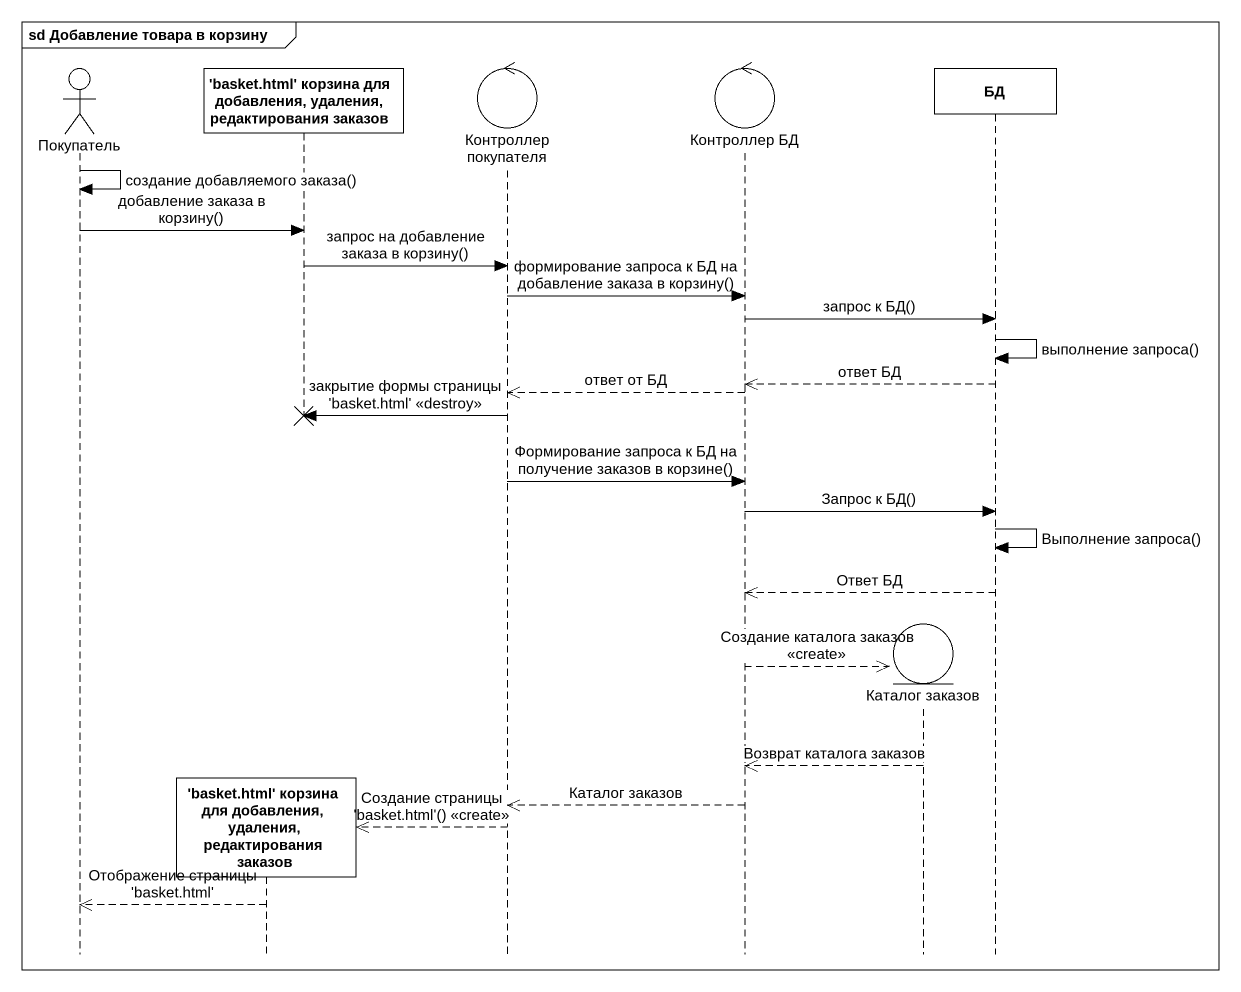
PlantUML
@startuml
mainframe sd Добавление товара в корзину
hide footbox
actor Покупатель
participant "'basket.html' корзина для добавления, удаления, редактирования заказов" as basket_html_корзина_для
participant "'basket.html' корзина для добавления, удаления, редактирования заказов" as basket_html_корзина_для_2
control "Контроллер покупателя" as Контроллер_покупателя
control "Контроллер БД" as Контроллер_БД
entity "Каталог заказов" as Каталог_заказов
participant БД

Покупатель -> Покупатель : создание добавляемого заказа()
Покупатель -> basket_html_корзина_для_2 : добавление заказа в корзину()
basket_html_корзина_для_2 -> Контроллер_покупателя : запрос на добавление заказа в корзину()
Контроллер_покупателя -> Контроллер_БД : формирование запроса к БД на добавление заказа в корзину()
Контроллер_БД -> БД : запрос к БД()
БД -> БД : выполнение запроса()
БД -->> Контроллер_БД : ответ БД
Контроллер_БД -->> Контроллер_покупателя : ответ от БД
Контроллер_покупателя -> basket_html_корзина_для_2 !! : закрытие формы страницы 'basket.html' <<destroy>>
Контроллер_покупателя -> Контроллер_БД : Формирование запроса к БД на получение заказов в корзине()
Контроллер_БД -> БД : Запрос к БД()
БД -> БД : Выполнение запроса()
БД -->> Контроллер_БД : Ответ БД
Контроллер_БД -->> Каталог_заказов ** : Создание каталога заказов <<create>>
Каталог_заказов -->> Контроллер_БД : Возврат каталога заказов
Контроллер_БД -->> Контроллер_покупателя : Каталог заказов
Контроллер_покупателя -->> basket_html_корзина_для ** : Создание страницы 'basket.html'() <<create>>
basket_html_корзина_для -->> Покупатель : Отображение страницы 'basket.html'
@enduml
